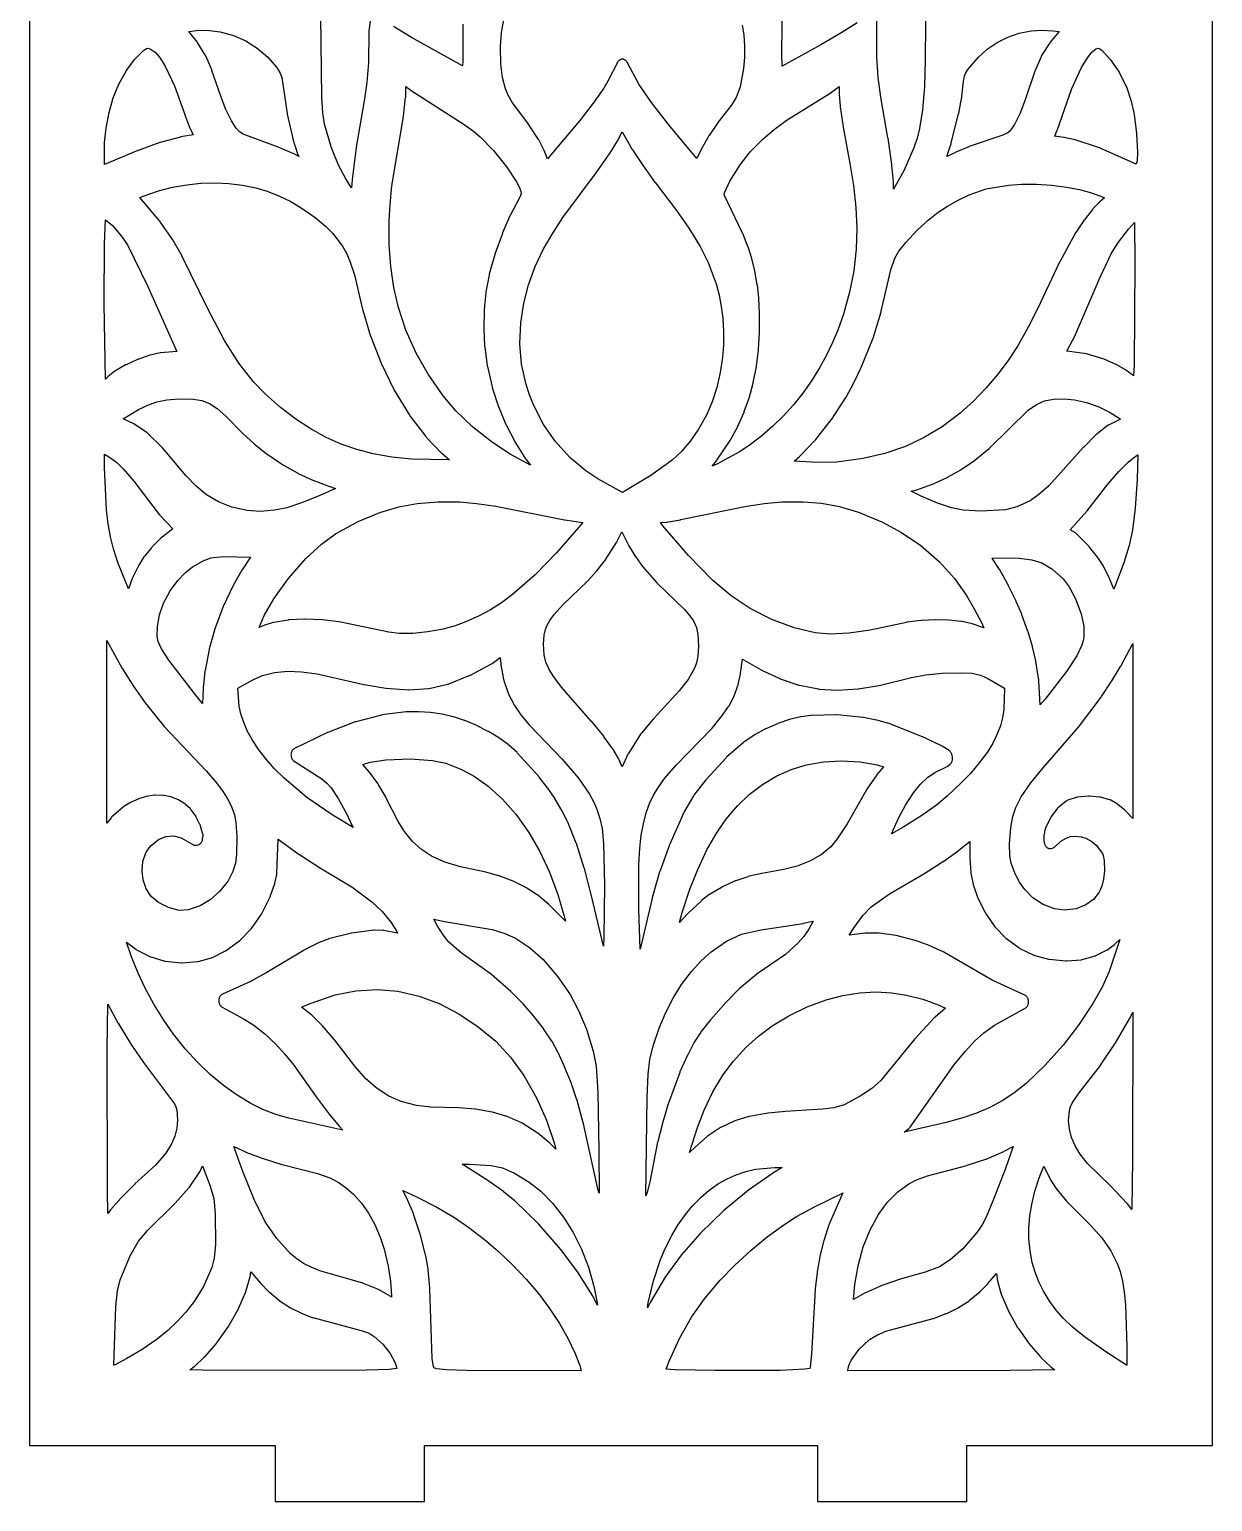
# Model space of a CAD drawing. Header units: millimetres. Extents: x 10 to 410, y 18 to 283.
# Drawn here: x 10 to 73.3, y 157 to 235.7 of the extents above; entities that cross this region are included whole.
import ezdxf

# ---------------------------------------------------------------- set-up
doc = ezdxf.new("R2010")
doc.units = ezdxf.units.MM
doc.layers.add('CUT', color=1, linetype='Continuous')

msp = doc.modelspace()

# ---------------------------------------------------------------- linework, layer by layer
at = {"layer": 'CUT'}
for points in [[(52.134, 157), (60.134, 157), (60.134, 160), (73.2679, 160), (73.2679, 280), (60.134, 280), (60.134, 283), (52.134, 283), (52.134, 280), (31.134, 280), (31.134, 283), (23.134, 283), (23.134, 280), (10, 280), (10, 160), (23.134, 160), (23.134, 157), (31.134, 157), (31.134, 160), (52.134, 160)], [(24.1339, 229.0887), (23.171, 229.497), (23.1586, 229.5019), (21.4229, 230.1363), (21.2262, 230.2642), (21.0473, 230.4617), (20.8015, 230.8409), (20.5004, 231.4577), (20.2435, 232.1196), (19.759, 233.5441), (19.747, 233.5754), (19.4259, 234.3184), (19.4135, 234.3445), (19.3995, 234.3693), (18.9889, 235.0344), (18.9627, 235.0715), (18.5188, 235.6227), (18.9269, 235.6772), (19.4881, 235.69), (20.2073, 235.6059), (20.9054, 235.4141), (21.5698, 235.1202), (22.1855, 234.7305), (22.74, 234.2504), (23.2065, 233.7162), (23.3853, 233.4408), (23.4878, 233.1608), (23.7797, 231.233), (23.786, 231.2002), (24.0808, 229.9086), (24.0909, 229.872), (24.3422, 229.0908), (24.3521, 229.063), (24.3998, 228.944), (24.1588, 229.0766)], [(65.064, 235.6237), (64.5891, 235.0514), (64.5637, 235.0166), (64.1248, 234.3361), (64.1086, 234.3084), (64.0944, 234.2789), (63.7772, 233.5441), (63.7649, 233.5117), (63.2667, 232.0336), (62.9754, 231.2666), (62.6829, 230.6551), (62.4337, 230.3026), (62.3144, 230.204), (62.0498, 230.0787), (60.2503, 229.473), (60.2318, 229.4661), (59.5329, 229.1702), (59.5177, 229.1632), (59.0575, 228.9338), (59.2892, 229.6434), (59.2974, 229.6718), (59.6882, 231.2163), (59.6938, 231.2414), (59.8326, 231.9634), (59.8376, 231.9956), (59.9545, 232.9764), (60.0111, 233.2481), (60.0631, 233.3867), (60.1835, 233.5901), (60.745, 234.2508), (61.2195, 234.6827), (61.7457, 235.0424), (62.3173, 235.3275), (62.9261, 235.5343), (63.5649, 235.6593), (64.1387, 235.6983), (64.7267, 235.67)], [(16.4597, 234.7076), (16.7142, 234.5287), (16.9584, 234.2521), (17.2654, 233.7775), (17.7617, 232.7218), (18.3021, 231.1824), (18.3078, 231.1669), (18.5855, 230.4652), (18.5974, 230.4379), (18.7617, 230.0973), (18.7622, 230.0963), (18.1032, 229.9877), (18.0781, 229.9822), (16.9972, 229.6879), (16.9769, 229.6815), (15.8139, 229.2589), (15.803, 229.2547), (14.0184, 228.5147), (14.0068, 228.6581), (14.0212, 229.6972), (14.0989, 230.465), (14.2568, 231.2967), (14.4854, 232.0804), (14.7813, 232.8076), (15.1871, 233.5445), (15.6131, 234.1261), (16.0964, 234.6096), (16.2608, 234.7247), (16.3102, 234.7429)], [(69.2617, 229.1809), (69.2313, 228.7133), (69.1816, 228.5243), (67.2974, 229.3739), (67.272, 229.3838), (65.8624, 229.85), (65.8344, 229.8575), (65.3337, 229.9615), (65.3136, 229.9648), (64.8194, 230.0257), (64.825, 230.0367), (64.9484, 230.3057), (64.9626, 230.3406), (65.7515, 232.5722), (66.2592, 233.6943), (66.5771, 234.2205), (66.8272, 234.5344), (67.0284, 234.7032), (67.1499, 234.7424), (67.2064, 234.7265), (67.3414, 234.6357), (67.8192, 234.1193), (68.2656, 233.4465), (68.6753, 232.6153), (68.9144, 231.9028), (69.0724, 231.1808), (69.2051, 230.1709)], [(35.6726, 213.0331), (34.6888, 213.6904), (33.689, 214.486), (32.8059, 215.3301), (32.118, 216.1423), (31.314, 217.3027), (30.6821, 218.4221), (30.1344, 219.6575), (29.7388, 220.8574), (29.4872, 221.9331), (29.3186, 223.0494), (29.2332, 224.2081), (29.2338, 225.5126), (29.2848, 226.3761), (29.3879, 227.3659), (30.003, 231.079), (30.0062, 231.1027), (30.1173, 232.0915), (30.12, 232.1309), (30.1349, 232.6931), (30.5921, 232.3554), (30.6078, 232.3446), (33.2467, 230.6494), (33.7392, 230.3018), (34.1055, 229.9923), (34.8103, 229.2664), (35.5329, 228.3641), (36.0383, 227.5899), (36.1977, 227.2806), (36.277, 227.0674), (36.2865, 226.9614), (36.2407, 226.8034), (35.7108, 225.7927), (35.6979, 225.766), (35.3028, 224.8547), (35.2931, 224.8301), (34.8936, 223.7213), (34.8846, 223.6932), (34.5858, 222.6436), (34.5759, 222.6013), (34.4136, 221.7088), (34.4085, 221.6727), (34.3147, 220.7375), (34.3125, 220.7019), (34.2914, 219.7672), (34.292, 219.7315), (34.3429, 218.8011), (34.3465, 218.764), (34.4848, 217.7495), (34.492, 217.7103), (34.7403, 216.6197), (34.7505, 216.5825), (35.0663, 215.6026), (35.0786, 215.5694), (35.4778, 214.6135), (35.4922, 214.5829), (35.974, 213.6556), (35.99, 213.6277), (36.529, 212.7736), (36.5483, 212.7456), (36.7873, 212.4354)], [(47.4912, 213.7798), (47.8751, 214.4949), (47.889, 214.5234), (48.216, 215.2689), (48.2274, 215.2976), (48.4708, 215.9865), (48.4801, 216.0162), (48.7011, 216.8219), (48.7085, 216.8536), (48.8737, 217.6926), (48.8788, 217.7236), (48.9886, 218.5969), (48.9914, 218.6266), (49.0461, 219.5351), (49.047, 219.5627), (49.0473, 220.514), (49.0467, 220.539), (49.0027, 221.3555), (49.0007, 221.3814), (48.9264, 222.0546), (48.9223, 222.0835), (48.7934, 222.8169), (48.7871, 222.847), (48.6339, 223.4664), (48.6261, 223.4939), (48.4329, 224.1013), (48.4233, 224.1284), (48.151, 224.8182), (48.1387, 224.8463), (47.1451, 226.8983), (47.1648, 226.9977), (47.4476, 227.621), (47.9996, 228.4983), (48.5473, 229.187), (49.2399, 229.8931), (49.8221, 230.3899), (50.4699, 230.8681), (52.6804, 232.2328), (52.6992, 232.2456), (53.2979, 232.6833), (53.2988, 232.3205), (53.3004, 232.2825), (53.3569, 231.6187), (53.3599, 231.5931), (53.5119, 230.5229), (53.5152, 230.503), (53.878, 228.5715), (54.0605, 227.3957), (54.1884, 226.2113), (54.242, 225.1109), (54.2162, 223.9871), (54.0905, 222.8251), (53.8619, 221.6796), (53.5265, 220.513), (53.2233, 219.6581), (52.9483, 218.9943), (52.6384, 218.3457), (52.2488, 217.6344), (51.8197, 216.948), (51.3533, 216.2893), (50.8524, 215.6619), (50.3198, 215.069), (49.7583, 214.5143), (49.1707, 214.0009), (48.5596, 213.532), (48.004, 213.1586), (46.7586, 212.4857), (46.5074, 212.3825), (46.7406, 212.6654), (46.7611, 212.693), (47.4715, 213.7472)], [(46.7605, 216.5868), (46.5115, 215.8261), (46.2016, 215.1042), (45.7864, 214.3501), (45.354, 213.7254), (44.8675, 213.1563), (44.3772, 212.7069), (43.232, 211.8728), (41.7069, 210.9756), (40.3904, 211.7044), (39.75, 212.1265), (38.9047, 212.8342), (38.1103, 213.708), (37.489, 214.6052), (36.9459, 215.6576), (36.732, 216.1988), (36.5544, 216.7535), (36.3207, 217.8295), (36.2249, 218.9246), (36.2723, 220.037), (36.4378, 221.0884), (36.6894, 222.0795), (37.0434, 223.0498), (37.4775, 223.9605), (37.9283, 224.7503), (38.5298, 225.6741), (40.3058, 228.0647), (40.3122, 228.0736), (41.0214, 229.0909), (41.0324, 229.1078), (41.431, 229.7511), (41.4469, 229.7794), (41.6877, 230.2526), (42.2384, 229.3219), (42.2477, 229.3069), (42.8206, 228.4349), (42.8294, 228.4222), (43.4655, 227.537), (43.4726, 227.5275), (44.6065, 226.0553), (45.2697, 225.0999), (45.8627, 224.1193), (46.291, 223.2672), (46.7229, 222.1259), (46.8818, 221.5312), (46.9991, 220.9223), (47.0759, 220.2988), (47.117, 219.5675), (47.1126, 218.8529), (47.0661, 218.2021), (46.9459, 217.38)], [(22.7158, 227.0796), (23.377, 226.8278), (23.9347, 226.5593), (24.5313, 226.2045), (25.2847, 225.6723), (25.8358, 225.2147), (26.2306, 224.8195), (26.7362, 224.1521), (26.9509, 223.7686), (27.1387, 223.3462), (27.3818, 222.614), (27.8171, 220.7525), (27.8239, 220.7268), (28.2257, 219.381), (28.2365, 219.3491), (28.8046, 217.8797), (28.8188, 217.8473), (29.4916, 216.4719), (29.5093, 216.4397), (30.3258, 215.1065), (30.3474, 215.0749), (31.1989, 213.9638), (31.2229, 213.9357), (32.0246, 213.0957), (32.0478, 213.0736), (32.4717, 212.7103), (30.4277, 212.7457), (29.3789, 212.8561), (28.38, 213.0381), (27.5064, 213.2689), (26.6674, 213.5625), (25.8591, 213.9204), (25.0048, 214.3869), (24.2449, 214.8849), (23.4329, 215.509), (22.617, 216.236), (21.9808, 216.8875), (21.1972, 217.8793), (20.4352, 219.1019), (19.5402, 220.7874), (18.1692, 223.589), (18.1591, 223.6084), (17.686, 224.4528), (17.6661, 224.4847), (16.9909, 225.45), (16.9716, 225.475), (15.9053, 226.7417), (16.0744, 226.8208), (16.8988, 227.1022), (17.6526, 227.2955), (18.4115, 227.4312), (19.1701, 227.5097), (19.9236, 227.5312), (20.6671, 227.496), (21.3962, 227.4044), (22.1064, 227.2569)], [(55.1109, 219.2267), (55.5396, 220.6379), (55.5474, 220.6671), (56.0576, 222.8815), (56.2786, 223.5042), (56.4922, 223.8731), (56.8696, 224.3475), (57.4894, 225.0216), (58.0561, 225.5409), (58.5934, 225.9568), (59.0919, 226.2874), (59.6202, 226.5887), (60.2587, 226.8968), (61.1653, 227.2105), (62.3576, 227.4129), (63.0461, 227.4594), (63.8515, 227.4618), (64.6637, 227.4112), (65.463, 227.3086), (66.1445, 227.1745), (66.7857, 227.0008), (67.3013, 226.8177), (67.4918, 226.7338), (67.2446, 226.5209), (67.225, 226.5024), (66.8702, 226.1408), (66.8465, 226.1139), (66.3945, 225.5431), (66.3765, 225.5182), (65.9562, 224.8832), (65.94, 224.8563), (65.0926, 223.313), (65.0812, 223.2907), (63.9239, 220.8258), (63.4124, 219.8076), (62.876, 218.8541), (62.3809, 218.0858), (61.807, 217.3137), (61.1694, 216.5656), (60.4892, 215.8569), (59.7714, 215.2081), (58.8169, 214.4875), (57.8168, 213.8858), (56.8446, 213.4313), (55.7437, 213.0515), (54.5852, 212.7845), (53.1518, 212.6), (52.1203, 212.571), (50.8894, 212.6515), (51.1874, 212.9024), (51.2118, 212.9253), (52.0346, 213.7808), (52.0572, 213.8069), (52.881, 214.8578), (52.9006, 214.8854), (53.653, 216.0548), (53.6664, 216.0774), (54.0786, 216.8271), (54.0877, 216.8446), (54.4674, 217.6247), (54.4792, 217.6511), (55.0985, 219.1916)], [(14.4376, 225.2421), (14.9105, 224.6972), (15.2396, 224.2114), (16.3265, 221.9971), (17.8836, 218.5131), (17.0168, 218.4399), (16.9823, 218.4344), (16.4563, 218.314), (16.4311, 218.3069), (15.798, 218.0915), (15.7742, 218.082), (15.1657, 217.8066), (15.1402, 217.7934), (14.6038, 217.4795), (14.5727, 217.4584), (14.2066, 217.1751), (14.1709, 217.1428), (14.0639, 217.0301), (14, 221.0584), (14.02, 224.2918), (14.0699, 225.5599)], [(67.5083, 218.083), (67.4786, 218.0941), (66.573, 218.374), (66.5337, 218.3829), (65.4803, 218.5308), (65.9343, 219.3993), (65.9474, 219.4267), (67.26, 222.4787), (67.8669, 223.7644), (68.2471, 224.3582), (68.7748, 225.0506), (69.0972, 225.4039), (69.1168, 223.2244), (69.0704, 217.7963), (69.044, 217.2085), (69.035, 217.2171), (69.0144, 217.2338), (68.633, 217.5146), (68.6051, 217.5328), (68.1405, 217.7983), (68.1167, 217.8104)], [(20.5021, 215.0521), (21.4044, 214.133), (21.4167, 214.1211), (22.0103, 213.5775), (22.0273, 213.563), (22.7269, 213.0091), (22.745, 212.996), (23.4832, 212.4969), (23.5024, 212.4852), (24.3547, 212.0026), (24.3741, 211.9925), (25.1814, 211.6168), (25.199, 211.6093), (25.9491, 211.3241), (25.9611, 211.3198), (26.3665, 211.188), (25.5332, 210.8183), (24.5974, 210.4428), (23.7604, 210.156), (23.1033, 210.0192), (22.3642, 209.9629), (21.6398, 210.0123), (20.8304, 210.1923), (20.11, 210.4656), (19.4747, 210.8413), (18.9153, 211.3104), (18.3813, 211.8701), (17.1159, 213.3504), (17.0956, 213.3722), (16.3309, 214.1191), (16.3109, 214.137), (16.2898, 214.1529), (15.5779, 214.6398), (15.539, 214.6622), (15.0078, 214.912), (15.8236, 215.4093), (16.3654, 215.6575), (16.8169, 215.811), (17.3475, 215.9278), (17.9815, 215.9851), (18.7463, 215.9659), (19.2173, 215.8875), (19.6222, 215.7316), (20.0301, 215.4666)], [(60.5487, 212.6982), (61.3185, 213.3278), (61.3394, 213.3464), (63.4082, 215.369), (63.8476, 215.6779), (64.2805, 215.866), (64.7665, 215.9618), (65.3382, 215.9836), (65.8782, 215.9319), (66.5331, 215.7831), (67.1877, 215.5515), (67.8013, 215.2524), (68.3319, 214.9044), (68.3383, 214.8985), (67.7348, 214.5924), (67.713, 214.5801), (67.6921, 214.5658), (67.0897, 214.112), (67.0561, 214.0826), (66.3771, 213.3994), (66.3665, 213.3882), (64.505, 211.3326), (63.9754, 210.855), (63.5068, 210.5325), (62.7995, 210.1959), (62.188, 210.0496), (60.9003, 209.9756), (59.927, 210.0255), (59.31, 210.1464), (58.5671, 210.3914), (57.6776, 210.7791), (57.1565, 211.0365), (57.4334, 211.1153), (57.4477, 211.1197), (58.2341, 211.3939), (58.2558, 211.4025), (59.0725, 211.7711), (59.0952, 211.7826), (59.8086, 212.1882), (59.8295, 212.2013), (60.5291, 212.6835)], [(16.1501, 207.5679), (16.122, 207.5284), (15.8458, 207.0821), (15.8286, 207.0513), (15.5096, 206.4124), (15.4914, 206.3701), (15.2913, 205.8241), (14.7193, 207.2222), (14.4869, 207.9518), (14.3296, 208.6006), (14.2108, 209.2877), (14.1245, 210.0452), (14.0094, 212.3016), (14.0078, 212.8802), (14.0206, 213.017), (14.3431, 212.8258), (14.6682, 212.5707), (15.013, 212.2389), (15.5799, 211.5787), (16.9404, 209.7848), (16.9658, 209.7549), (17.6649, 209.0239), (17.0041, 208.5039), (16.9754, 208.4783), (16.5404, 208.0402), (16.5193, 208.0169)], [(67.9842, 205.7937), (67.7821, 206.3282), (67.7653, 206.3668), (67.4329, 207.0306), (67.4102, 207.07), (67.1357, 207.4864), (67.1166, 207.5128), (66.6885, 208.0499), (66.6652, 208.0763), (65.979, 208.7746), (65.9566, 208.7952), (65.9328, 208.8133), (65.9077, 208.8287), (65.6555, 208.9648), (66.5528, 209.9724), (66.5683, 209.991), (67.6667, 211.4135), (68.26, 212.0991), (68.7596, 212.5913), (69.1286, 212.8939), (69.2679, 212.977), (69.2383, 211.657), (69.1375, 210.1251), (68.9813, 208.9533), (68.8024, 208.1393), (68.5226, 207.2099), (68.0867, 206.0303)], [(26.3704, 208.7509), (27.5814, 209.4242), (28.7285, 209.9044), (29.7531, 210.2047), (30.7365, 210.3858), (31.8458, 210.4776), (33.0212, 210.4633), (33.9056, 210.3889), (34.9324, 210.2457), (38.616, 209.5081), (38.6293, 209.5059), (39.5899, 209.3676), (38.1791, 207.7356), (37.0504, 206.5627), (35.8396, 205.5076), (35.2486, 205.0772), (34.6507, 204.6986), (34.0421, 204.3688), (33.3434, 204.0521), (32.7689, 203.8404), (32.1153, 203.6668), (31.3088, 203.52), (30.5034, 203.4363), (29.7778, 203.4263), (29.221, 203.4936), (26.5706, 204.0464), (26.5494, 204.0499), (25.6793, 204.1539), (25.6604, 204.1554), (24.7338, 204.1938), (24.7115, 204.1938), (23.8555, 204.1511), (23.828, 204.1482), (23.0717, 204.0245), (23.0409, 204.0174), (22.5865, 203.8828), (22.562, 203.8741), (22.2768, 203.7574), (22.5503, 204.383), (23.0601, 205.2791), (23.8313, 206.3574), (24.7763, 207.4374), (25.6096, 208.2105)], [(56.6339, 208.8394), (57.6628, 208.1292), (58.6615, 207.2571), (59.4673, 206.3664), (60.1082, 205.4571), (60.5241, 204.7482), (60.9257, 203.9779), (61.0311, 203.7388), (60.458, 203.9319), (60.4331, 203.939), (59.8592, 204.0692), (59.8324, 204.0737), (59.1864, 204.1474), (59.1646, 204.1488), (58.4623, 204.166), (58.4433, 204.1657), (57.7006, 204.1262), (57.683, 204.1246), (56.9155, 204.0285), (56.8947, 204.025), (54.9509, 203.612), (53.8427, 203.4472), (52.8191, 203.3902), (52.0133, 203.4708), (50.8877, 203.7389), (49.6941, 204.1801), (48.5414, 204.7686), (47.5271, 205.4383), (46.5261, 206.276), (45.2381, 207.5965), (43.8626, 209.1892), (43.7403, 209.358), (44.0446, 209.3852), (44.0639, 209.3877), (44.8233, 209.5163), (44.8319, 209.5179), (48.252, 210.2208), (49.2855, 210.3756), (50.2422, 210.4635), (51.3755, 210.4788), (52.3637, 210.395), (53.318, 210.2162), (54.3379, 209.9151), (55.6179, 209.3897)], [(45.2261, 200.9598), (44.7528, 200.3546), (43.366, 198.8612), (43.3551, 198.8488), (42.7089, 198.0809), (42.6799, 198.0411), (42.029, 197.0088), (42.006, 196.9669), (41.6937, 196.3034), (41.4926, 196.7423), (41.4764, 196.7739), (41.2459, 197.1769), (41.2265, 197.2074), (40.7423, 197.8914), (40.7271, 197.9115), (40.0511, 198.7356), (40.0436, 198.7444), (38.4569, 200.5514), (38.0397, 201.1029), (37.7959, 201.4971), (37.6156, 201.904), (37.5204, 202.2902), (37.4815, 202.8649), (37.5203, 203.3453), (37.5964, 203.6471), (37.6917, 203.883), (37.8251, 204.1265), (38.0555, 204.4518), (38.5152, 204.9608), (39.8502, 206.2315), (39.8687, 206.2505), (40.3254, 206.7613), (40.3399, 206.7787), (40.804, 207.372), (40.8243, 207.4009), (41.3924, 208.2938), (41.4158, 208.3362), (41.6703, 208.8738), (42.0336, 208.1456), (42.0519, 208.113), (42.394, 207.5666), (42.4077, 207.5462), (42.791, 207.016), (42.8103, 206.9918), (43.5482, 206.1406), (43.5685, 206.1192), (45.0278, 204.7125), (45.3173, 204.3817), (45.51, 204.1073), (45.6709, 203.7548), (45.7512, 203.3695), (45.7866, 202.7529), (45.7439, 202.2107), (45.6652, 201.8614), (45.5742, 201.6018)], [(18.8193, 200.2172), (17.4581, 201.9961), (17.0618, 202.6114), (16.8816, 203.0037), (16.8343, 203.272), (16.8452, 203.8035), (16.9581, 204.4273), (17.1731, 205.0453), (17.5291, 205.7173), (17.9312, 206.262), (18.3401, 206.6829), (18.7232, 206.9888), (19.283, 207.3182), (19.6932, 207.4806), (20.3549, 207.5538), (21.8261, 207.5125), (21.3687, 206.8325), (21.3545, 206.8096), (20.8864, 205.9935), (20.8714, 205.9649), (20.3763, 204.9106), (20.3632, 204.8793), (19.9501, 203.7718), (19.9394, 203.7392), (19.6183, 202.6094), (19.6097, 202.5731), (19.3905, 201.4518), (19.3847, 201.4132), (19.2872, 200.5072), (19.285, 200.4754), (19.2551, 199.6915)], [(66.3532, 203.0398), (66.2809, 202.7961), (66.0119, 202.2383), (65.4535, 201.3966), (64.3169, 199.9125), (64.0581, 199.6064), (63.9869, 200.8818), (63.9821, 200.927), (63.8265, 201.9246), (63.8199, 201.9582), (63.6432, 202.7104), (63.6367, 202.7352), (63.4061, 203.511), (63.3986, 203.5339), (63.0748, 204.4359), (63.0658, 204.4589), (62.7722, 205.1463), (62.7631, 205.1661), (62.3648, 205.9756), (62.3547, 205.9945), (61.8868, 206.8274), (61.8725, 206.8508), (61.4949, 207.4217), (61.4675, 207.458), (61.4641, 207.462), (61.6226, 207.4765), (62.926, 207.4599), (63.6043, 207.3742), (64.1379, 207.2063), (64.6796, 206.8847), (65.2861, 206.3498), (65.6044, 205.9213), (65.946, 205.2766), (66.2438, 204.4739), (66.384, 203.8188), (66.3903, 203.2709)], [(15.8369, 194.5871), (15.8053, 194.5752), (15.4387, 194.409), (15.4083, 194.3928), (15.0517, 194.174), (15.0308, 194.16), (15.0109, 194.1439), (14.4119, 193.6178), (14.39, 193.5968), (14.3699, 193.5734), (14.144, 193.2857), (14.144, 203.0615), (14.9642, 201.5655), (14.9759, 201.5456), (15.5846, 200.5781), (15.5953, 200.5621), (16.2282, 199.6644), (16.2427, 199.6452), (17.2028, 198.4615), (17.2198, 198.4421), (19.4585, 196.0755), (19.9998, 195.4434), (20.3624, 194.9612), (20.6334, 194.528), (20.8263, 194.1265), (20.9569, 193.7339), (21.038, 193.3274), (21.0931, 192.5713), (21.0773, 191.6281), (21.0174, 191.1455), (20.8776, 190.6955), (20.619, 190.2063), (20.1858, 189.6498), (19.6707, 189.1801), (19.1373, 188.854), (18.4909, 188.6577), (18.0114, 188.616), (17.4408, 188.7693), (16.9071, 189.0331), (16.5134, 189.368), (16.2404, 189.7705), (16.0748, 190.2514), (16.0203, 190.722), (16.0654, 191.2397), (16.2238, 191.6888), (16.3504, 191.9021), (16.5032, 192.0914), (16.9019, 192.4098), (17.288, 192.5655), (17.6968, 192.6005), (18.1094, 192.4997), (18.7421, 192.1371), (18.77, 192.1231), (18.7989, 192.1127), (18.8284, 192.1058), (18.8584, 192.1026), (18.8884, 192.1031), (18.9183, 192.1073), (19.0125, 192.1263), (19.0405, 192.1337), (19.0679, 192.1444), (19.0943, 192.1582), (19.1196, 192.175), (19.1435, 192.1947), (19.1657, 192.217), (19.1861, 192.2419), (19.2046, 192.2691), (19.2208, 192.2984), (19.2348, 192.3293), (19.2464, 192.3618), (19.2553, 192.3956), (19.2617, 192.4302), (19.2792, 192.5513), (19.2829, 192.5855), (19.284, 192.6199), (19.2825, 192.6543), (19.2785, 192.6882), (19.272, 192.7217), (19.263, 192.7544), (19.1249, 193.1893), (19.1143, 193.2189), (19.1017, 193.2471), (18.9061, 193.6449), (18.8894, 193.6752), (18.8705, 193.7035), (18.6518, 193.9983), (18.6323, 194.0223), (18.6112, 194.0439), (18.3539, 194.2843), (18.3329, 194.3022), (18.3107, 194.3179), (18.0204, 194.5042), (17.9974, 194.5176), (17.9735, 194.5284), (17.5895, 194.6807), (17.5673, 194.6885), (17.5448, 194.6939), (17.2017, 194.7618), (17.1601, 194.7665), (16.7291, 194.7773), (16.6868, 194.7746), (16.2441, 194.7087), (16.2078, 194.7005)], [(63.5499, 195.4331), (64.2094, 196.2403), (66.0799, 198.4045), (66.0936, 198.4212), (67.3201, 200.0321), (67.3339, 200.0518), (67.8548, 200.8391), (67.8638, 200.8536), (68.3521, 201.6695), (68.3619, 201.687), (68.9977, 202.887), (68.9977, 193.5282), (68.617, 193.9464), (68.582, 193.9794), (68.1978, 194.2914), (68.159, 194.318), (67.8244, 194.5099), (67.7947, 194.5248), (67.7637, 194.5355), (67.2745, 194.6721), (67.2517, 194.6775), (67.2285, 194.6806), (66.6854, 194.7265), (66.641, 194.7262), (66.0234, 194.6661), (65.9956, 194.6617), (65.9683, 194.6543), (65.5244, 194.5062), (65.4956, 194.4947), (65.4679, 194.4797), (65.4415, 194.4612), (65.0418, 194.1489), (65.0203, 194.1304), (65.0002, 194.1098), (64.9816, 194.087), (64.619, 193.6043), (64.5967, 193.5709), (64.5775, 193.5343), (64.3372, 193.0106), (64.3251, 192.9813), (64.3151, 192.9508), (64.3073, 192.9192), (64.2578, 192.682), (64.252, 192.6477), (64.2488, 192.6129), (64.2483, 192.5778), (64.2538, 192.3309), (64.2559, 192.2957), (64.2607, 192.2611), (64.268, 192.2272), (64.278, 192.1942), (64.2903, 192.1626), (64.307, 192.1244), (64.3226, 192.0928), (64.3405, 192.0634), (64.3606, 192.0361), (64.3829, 192.0116), (64.407, 191.9898), (64.4328, 191.9711), (64.4598, 191.9557), (64.4881, 191.9435), (64.517, 191.9348), (64.5466, 191.9298), (64.5764, 191.9284), (64.6063, 191.9306), (64.6357, 191.9364), (64.7102, 191.9558), (64.7415, 191.9661), (64.7717, 191.9806), (64.8004, 191.9989), (64.8275, 192.0208), (65.148, 192.3133), (65.4409, 192.489), (65.68, 192.5678), (65.9276, 192.5968), (66.252, 192.5616), (66.4998, 192.4785), (66.8128, 192.2971), (67.038, 192.1027), (67.3764, 191.6697), (67.4259, 191.5512), (67.4715, 191.2856), (67.4834, 190.741), (67.4426, 190.2962), (67.3482, 189.9153), (67.2053, 189.5961), (66.9051, 189.2092), (66.4937, 188.9123), (65.9705, 188.7054), (65.353, 188.6308), (64.809, 188.7005), (64.2115, 188.9252), (63.6596, 189.2946), (63.2267, 189.7358), (62.9517, 190.1266), (62.719, 190.5763), (62.502, 191.1447), (62.4245, 191.5444), (62.4138, 192.1859), (62.4727, 193.0579), (62.5812, 193.6494), (62.7441, 194.1299), (63.039, 194.6986)], [(23.9991, 196.8252), (24.0092, 196.7901), (24.0222, 196.7564), (24.0378, 196.7244), (24.0559, 196.6946), (24.0764, 196.667), (24.0989, 196.6422), (24.1233, 196.6203), (24.1494, 196.6014), (25.6318, 195.65), (25.9061, 195.4317), (26.1361, 195.1702), (26.5173, 194.6068), (26.961, 193.8051), (27.2661, 193.1446), (27.3058, 193.0445), (26.185, 193.7231), (24.8419, 194.6616), (23.6272, 195.6831), (23.1126, 196.1926), (22.6551, 196.7049), (22.2584, 197.2151), (21.9234, 197.7214), (21.65, 198.2217), (21.4379, 198.715), (21.3035, 199.1363), (21.2166, 199.5428), (21.1479, 200.5037), (21.9375, 200.957), (22.4697, 201.1869), (23.1052, 201.3474), (23.8184, 201.4088), (24.5492, 201.3779), (25.3841, 201.2637), (27.8893, 200.7015), (27.9025, 200.6989), (29.0532, 200.5053), (29.0762, 200.5027), (30.2623, 200.4163), (30.2947, 200.4161), (31.3364, 200.4783), (31.3776, 200.4843), (32.3501, 200.7102), (32.3881, 200.7223), (33.5207, 201.1794), (33.5461, 201.1912), (34.7019, 201.8044), (34.7388, 201.8277), (35.1716, 202.15), (35.2301, 201.6197), (35.236, 201.5815), (35.3553, 200.9769), (35.3616, 200.9492), (35.3698, 200.9223), (35.5837, 200.2845), (35.5946, 200.2556), (35.6075, 200.2278), (35.9188, 199.6191), (35.9422, 199.5795), (36.2488, 199.1248), (36.2684, 199.0984), (36.715, 198.552), (36.7333, 198.5314), (38.4923, 196.7043), (39.3606, 195.6942), (39.9565, 194.8279), (40.1806, 194.4029), (40.3582, 193.9747), (40.497, 193.5319), (40.6184, 192.9946), (40.6944, 192.2033), (40.7513, 189.9668), (40.7234, 187.1986), (40.6997, 186.6981), (40.0649, 189.3943), (40.062, 189.406), (39.6793, 190.8552), (39.6729, 190.8773), (39.2512, 192.1903), (39.2398, 192.2213), (38.783, 193.3362), (38.7702, 193.3645), (38.4833, 193.9359), (38.4715, 193.9579), (38.119, 194.5609), (38.1056, 194.5822), (37.7149, 195.1586), (37.7021, 195.1763), (37.2663, 195.7421), (37.2491, 195.7627), (36.0884, 197.0493), (36.0641, 197.0736), (35.6246, 197.4678), (35.6018, 197.4863), (35.1523, 197.8176), (35.1297, 197.8328), (34.5421, 198.1861), (34.5252, 198.1954), (33.9442, 198.4921), (33.9253, 198.5008), (33.2792, 198.7698), (33.2591, 198.7772), (32.6783, 198.9646), (32.6585, 198.97), (32.0694, 199.1087), (32.0493, 199.1126), (31.4503, 199.2024), (31.4302, 199.2045), (30.8195, 199.2455), (30.8, 199.246), (30.1756, 199.2377), (30.1481, 199.2358), (28.8515, 199.0718), (28.8192, 199.0655), (27.4465, 198.7037), (27.42, 198.6953), (25.9566, 198.1351), (25.9367, 198.1265), (24.1794, 197.2834), (24.1518, 197.2681), (24.1256, 197.2497), (24.1009, 197.228), (24.0782, 197.2034), (24.0577, 197.1761), (24.0393, 197.1465), (24.0235, 197.1146), (24.0103, 197.0811), (23.9998, 197.046), (23.9922, 197.0099), (23.9876, 196.9729), (23.986, 196.9357), (23.9874, 196.8984), (23.9917, 196.8614)], [(43.3962, 194.8167), (43.6353, 195.2167), (43.9588, 195.6686), (44.5582, 196.3657), (46.4836, 198.3504), (46.5006, 198.3693), (46.9976, 198.9658), (47.0166, 198.9908), (47.3892, 199.5285), (47.4132, 199.5681), (47.6816, 200.079), (47.6939, 200.1048), (47.7046, 200.1317), (47.889, 200.6475), (47.8975, 200.6741), (47.9044, 200.7015), (48.0246, 201.254), (48.0309, 201.2892), (48.1348, 202.052), (49.2617, 201.4199), (49.2794, 201.4107), (50.1219, 201.016), (50.1493, 201.0051), (51.1443, 200.6685), (51.177, 200.6598), (52.1891, 200.4621), (52.2209, 200.4581), (53.1869, 200.3972), (53.2165, 200.3971), (54.3152, 200.4609), (54.3409, 200.4637), (55.4191, 200.6409), (55.4389, 200.6449), (57.1661, 201.0737), (57.9267, 201.2219), (58.8032, 201.3159), (59.7713, 201.3333), (60.4211, 201.3007), (60.8636, 201.1968), (61.2448, 201.0184), (62.1466, 200.4994), (62.1058, 199.3698), (62.0367, 198.9249), (61.9212, 198.4857), (61.7216, 197.9682), (61.4938, 197.522), (61.2076, 197.0633), (60.7945, 196.5057), (60.3165, 195.9463), (59.8065, 195.417), (59.0929, 194.7461), (58.508, 194.254), (57.7134, 193.6929), (56.7555, 193.084), (56.1023, 192.7066), (56.4955, 193.5889), (56.8477, 194.2536), (57.2693, 194.9027), (57.6456, 195.364), (58.0256, 195.7259), (58.4081, 195.989), (59.0749, 196.3119), (59.0994, 196.3255), (59.1228, 196.3415), (59.1451, 196.3601), (59.2404, 196.4476), (59.2628, 196.4704), (59.2833, 196.4955), (59.3018, 196.5231), (59.3182, 196.5527), (59.332, 196.5841), (59.3435, 196.6169), (59.3524, 196.6511), (59.3585, 196.686), (59.362, 196.7216), (59.3627, 196.7573), (59.3607, 196.7931), (59.3558, 196.8284), (59.3413, 196.9104), (59.3337, 196.9456), (59.3234, 196.9796), (59.3104, 197.0123), (59.2948, 197.0432), (59.277, 197.0722), (59.257, 197.0989), (59.2349, 197.1229), (59.2111, 197.1444), (59.1857, 197.1627), (58.8086, 197.4064), (58.7786, 197.4233), (57.9565, 197.8209), (57.9387, 197.8286), (55.916, 198.6316), (55.889, 198.6407), (55.3215, 198.7963), (55.3032, 198.8006), (54.5985, 198.9381), (54.5752, 198.9415), (53.1852, 199.0779), (53.1555, 199.079), (51.8278, 199.0481), (51.8003, 199.0459), (51.2527, 198.9713), (51.2277, 198.9664), (50.7245, 198.8445), (50.7033, 198.8384), (50.0248, 198.6103), (50.0044, 198.6024), (49.3836, 198.3345), (49.3603, 198.3231), (48.7809, 198.0042), (48.757, 197.9895), (48.2021, 197.6087), (48.1743, 197.5872), (47.2819, 196.808), (47.2567, 196.7835), (46.1844, 195.6188), (46.1659, 195.597), (45.5347, 194.7853), (45.5066, 194.7435), (45.0126, 193.8888), (44.994, 193.8524), (44.2367, 192.1608), (44.2253, 192.1326), (43.7087, 190.707), (43.6989, 190.6768), (43.3075, 189.2839), (43.3029, 189.2665), (42.6549, 186.5407), (42.6541, 186.5534), (42.5796, 188.7067), (42.5815, 191.0513), (42.6351, 191.9446), (42.7155, 192.6438), (42.8462, 193.3424), (42.9999, 193.8953), (43.1651, 194.3374)], [(37.7737, 188.9426), (37.1815, 189.4271), (37.1563, 189.4457), (36.5988, 189.8112), (36.5726, 189.8265), (35.9014, 190.1695), (35.873, 190.1819), (35.061, 190.4842), (35.0369, 190.4918), (34.3282, 190.6791), (34.3144, 190.6823), (33.048, 190.9407), (32.2058, 191.1934), (31.501, 191.513), (30.9637, 191.8685), (30.4919, 192.3047), (30.0635, 192.8399), (29.7059, 193.4109), (29.0831, 194.6301), (29.0708, 194.6523), (28.64, 195.3753), (28.6237, 195.4003), (28.1913, 196.0089), (28.1697, 196.0365), (27.8348, 196.4203), (28.2211, 196.5459), (29.0599, 196.6806), (30.3782, 196.7269), (31.5584, 196.6405), (32.2604, 196.4901), (33.0656, 196.1765), (33.7778, 195.7895), (34.5237, 195.2626), (35.2888, 194.5748), (36.0023, 193.7736), (36.708, 192.7892), (37.2966, 191.7729), (37.816, 190.6634), (38.26, 189.4689), (38.6237, 188.192), (38.6591, 188.0368), (37.8, 188.9186)], [(46.3346, 189.4477), (45.9423, 189.1399), (45.9201, 189.1209), (45.2075, 188.4452), (45.1931, 188.4306), (44.767, 187.9728), (44.9123, 188.5015), (45.3216, 189.7579), (45.7343, 190.8081), (46.2277, 191.8502), (46.7187, 192.7087), (47.2479, 193.478), (47.8711, 194.2198), (48.4829, 194.8092), (49.1999, 195.3595), (49.9685, 195.8133), (50.7916, 196.1722), (51.5562, 196.4013), (52.4659, 196.5595), (53.4074, 196.6164), (54.4316, 196.5626), (55.3244, 196.4084), (55.6787, 196.296), (55.3397, 195.904), (55.3168, 195.8744), (54.7765, 195.0964), (54.7592, 195.0689), (53.7206, 193.2565), (53.2012, 192.44), (52.8506, 192.0105), (52.3641, 191.6145), (51.7597, 191.2706), (51.0488, 190.989), (50.3386, 190.7983), (49.1677, 190.5946), (49.1532, 190.5917), (48.4422, 190.424), (48.42, 190.4177), (47.7715, 190.2014), (47.7456, 190.1913), (47.0612, 189.8793), (47.0351, 189.8657), (46.366, 189.4691)], [(24.711, 186.5082), (24.6947, 186.4991), (22.6887, 185.2953), (21.7784, 184.7898), (20.3236, 184.1423), (20.2959, 184.128), (20.2695, 184.1105), (20.2446, 184.0897), (20.2215, 184.0659), (20.2004, 184.0396), (20.1816, 184.0106), (20.165, 183.9797), (20.1512, 183.9468), (20.1399, 183.9124), (20.1315, 183.8767), (20.126, 183.8403), (20.1235, 183.8032), (20.1238, 183.7661), (20.1273, 183.7292), (20.1335, 183.6929), (20.1427, 183.6576), (20.1546, 183.6235), (20.1692, 183.5911), (20.1864, 183.5606), (20.2059, 183.5323), (20.2275, 183.5066), (20.2512, 183.4838), (20.2765, 183.4638), (20.3034, 183.4472), (21.488, 182.7971), (21.9923, 182.4803), (22.5914, 182.0197), (23.1768, 181.4666), (23.6478, 180.944), (24.134, 180.3368), (25.3293, 178.6496), (25.3361, 178.6402), (26.0327, 177.7215), (26.0421, 177.7096), (26.5656, 177.0782), (26.5777, 177.0644), (26.7652, 176.8618), (23.867, 177.5059), (23.1709, 177.7033), (22.4806, 177.9739), (21.7945, 178.3153), (21.0475, 178.7694), (20.3832, 179.2471), (19.6704, 179.8415), (18.9835, 180.5012), (18.3276, 181.221), (17.7076, 181.9956), (17.1808, 182.7409), (16.6445, 183.6038), (16.2024, 184.4198), (15.8064, 185.2629), (15.4603, 186.1289), (15.1989, 186.9119), (15.6911, 186.5391), (15.7114, 186.5249), (15.7326, 186.5127), (16.3954, 186.1706), (16.4173, 186.1605), (16.4398, 186.1524), (17.2349, 185.911), (17.2576, 185.9053), (17.2807, 185.9016), (18.1068, 185.812), (18.1301, 185.8106), (18.1533, 185.8114), (18.9789, 185.8793), (19.0023, 185.8824), (19.0257, 185.8877), (19.7417, 186.0885), (19.7653, 186.0964), (19.7884, 186.1065), (20.4919, 186.4589), (20.5312, 186.4827), (21.254, 187.006), (21.275, 187.0226), (21.2948, 187.0413), (21.8462, 187.609), (21.8656, 187.6307), (21.8833, 187.6544), (22.4031, 188.4113), (22.4182, 188.4353), (22.4317, 188.4607), (22.8818, 189.3856), (22.898, 189.4238), (23.1122, 190.0063), (23.1225, 190.0379), (23.1303, 190.0704), (23.2258, 190.5416), (23.2315, 190.5775), (23.2344, 190.6139), (23.3082, 192.4308), (24.4315, 191.6159), (24.4448, 191.6068), (25.5659, 190.8848), (25.5731, 190.8802), (27.2375, 189.8768), (28.3163, 189.0751), (28.8621, 188.5573), (29.3499, 187.968), (29.6477, 187.4929), (29.6876, 187.4087), (28.9504, 187.5394), (28.9135, 187.5432), (28.4554, 187.5544), (28.4187, 187.5526), (27.2461, 187.4049), (27.217, 187.3996), (25.9954, 187.0958), (25.9659, 187.0864), (25.4869, 186.9039), (25.46, 186.892)], [(59.6002, 191.7563), (59.6141, 191.7668), (60.2868, 192.3072), (60.2921, 191.4332), (60.293, 191.4083), (60.3373, 190.6669), (60.3402, 190.6362), (60.3451, 190.606), (60.4631, 190.006), (60.4705, 189.9746), (60.4801, 189.944), (60.6993, 189.3261), (60.7178, 189.282), (61.0906, 188.5236), (61.1044, 188.4981), (61.1198, 188.474), (61.6297, 187.7411), (61.6467, 187.7185), (61.6652, 187.6979), (62.2026, 187.1426), (62.2221, 187.1242), (62.2428, 187.1077), (62.919, 186.6134), (62.9411, 186.5988), (62.964, 186.5865), (63.7146, 186.2279), (63.7361, 186.2188), (63.758, 186.2117), (64.4895, 186.0113), (64.5323, 186.0034), (65.4275, 185.9202), (65.4692, 185.92), (66.2574, 185.9817), (66.2809, 185.9846), (66.3042, 185.9898), (66.9368, 186.1644), (66.9611, 186.1722), (66.9845, 186.1827), (67.5692, 186.4754), (67.6082, 186.4991), (68.0242, 186.7992), (68.0529, 186.8228), (68.3132, 187.0636), (68.2825, 186.9557), (67.7434, 185.3535), (67.3801, 184.5532), (66.8698, 183.6339), (66.1021, 182.4719), (65.2796, 181.4112), (64.3069, 180.3307), (63.3016, 179.3677), (62.6371, 178.8383), (62.0192, 178.431), (61.3627, 178.0803), (60.6429, 177.7735), (59.9225, 177.5264), (59.0182, 177.2725), (56.7705, 176.7555), (57.0283, 176.958), (57.0519, 176.9785), (57.0737, 177.0016), (57.0937, 177.0273), (59.4382, 180.3377), (60.0369, 181.0752), (60.5457, 181.6183), (61.0442, 182.0677), (61.6087, 182.482), (63.25, 183.3893), (63.2766, 183.406), (63.3018, 183.4258), (63.3253, 183.4487), (63.3468, 183.4743), (63.3662, 183.5022), (63.3833, 183.5326), (63.3977, 183.5647), (63.4098, 183.5986), (63.4188, 183.6338), (63.4252, 183.6698), (63.4287, 183.7065), (63.4292, 183.7434), (63.4267, 183.7802), (63.4214, 183.8165), (63.4132, 183.8521), (63.4023, 183.8863), (63.3886, 183.9191), (63.3724, 183.9502), (63.3538, 183.9791), (63.333, 184.0054), (63.3102, 184.0292), (63.2856, 184.0503), (63.2595, 184.0681), (63.232, 184.0826), (61.4905, 184.884), (58.8891, 186.3836), (58.8659, 186.3955), (58.1764, 186.7102), (58.1581, 186.7177), (57.3877, 187.0021), (57.3633, 187.0099), (56.3576, 187.2709), (56.3275, 187.2767), (55.4409, 187.3937), (55.4109, 187.3957), (54.7204, 187.4016), (54.6866, 187.3996), (53.844, 187.2901), (54.0594, 187.6434), (54.5748, 188.3387), (55.0167, 188.8162), (55.9943, 189.5012), (57.8217, 190.5671), (57.8311, 190.5728), (58.8312, 191.2096), (58.8436, 191.2179)], [(35.7489, 184.2823), (34.7309, 185.1738), (34.7068, 185.1928), (33.0916, 186.3401), (32.4339, 186.9244), (32.1186, 187.3166), (31.8106, 187.8048), (31.6258, 188.1571), (32.2902, 188.0108), (32.3026, 188.0084), (34.7368, 187.6002), (35.4261, 187.3897), (35.9964, 187.1282), (36.7478, 186.6382), (37.4683, 185.9916), (38.2585, 185.0732), (38.9093, 184.1213), (39.3656, 183.2711), (39.7833, 182.2632), (40.145, 181.0925), (40.3039, 180.2835), (40.3959, 178.8984), (40.4549, 175.7799), (40.4629, 173.4992), (40.4011, 173.7235), (39.6657, 177.0426), (39.6609, 177.0617), (39.2703, 178.5143), (39.2616, 178.5428), (38.9877, 179.3387), (38.9797, 179.36), (38.6542, 180.1621), (38.6476, 180.1775), (38.2689, 181.0118), (38.2551, 181.0395), (37.9456, 181.6005), (37.9297, 181.6269), (37.4979, 182.2785), (37.4831, 182.2994), (36.9762, 182.9581), (36.9626, 182.9747), (36.3947, 183.6249), (36.3814, 183.6393), (35.7664, 184.2659)], [(45.2061, 180.9144), (44.7882, 179.9782), (44.7778, 179.9525), (44.1692, 178.3023), (44.1608, 178.277), (43.8506, 177.2422), (43.8459, 177.2254), (43.5963, 176.2535), (43.5908, 176.2294), (43.1682, 174.1014), (43.0266, 173.533), (42.9658, 173.3463), (43.0356, 178.6165), (43.0892, 179.868), (43.1792, 180.6465), (43.3552, 181.3754), (43.6689, 182.3166), (44.0067, 183.1183), (44.4403, 183.9562), (44.8748, 184.6503), (45.4048, 185.3539), (45.9156, 185.915), (46.4527, 186.4022), (47.2758, 186.9729), (48.076, 187.3402), (49.1306, 187.5767), (51.3668, 187.9233), (51.3863, 187.9271), (51.8916, 188.0473), (51.9047, 188.0511), (51.6728, 187.6128), (51.4054, 187.2272), (51.1077, 186.8754), (50.4247, 186.2592), (48.9153, 185.227), (48.8911, 185.2087), (47.9773, 184.4376), (47.9561, 184.418), (47.2724, 183.7256), (47.2607, 183.7131), (46.4365, 182.7884), (46.4239, 182.7734), (45.9195, 182.1378), (45.8994, 182.1099), (45.5521, 181.575), (45.534, 181.5436), (45.2169, 180.9365)], [(29.2157, 178.6845), (28.5968, 179.0859), (27.9971, 179.6136), (27.3933, 180.284), (26.3241, 181.6858), (26.3123, 181.7004), (25.6757, 182.4481), (25.6556, 182.4696), (25.1264, 182.9899), (25.0968, 183.0156), (24.54, 183.44), (25.0134, 183.6427), (26.3524, 184.1007), (27.4514, 184.3191), (28.621, 184.3879), (29.7004, 184.2982), (30.8486, 184.0369), (31.9088, 183.6393), (32.9594, 183.092), (33.9991, 182.3949), (34.9373, 181.6172), (35.7187, 180.7721), (36.4368, 179.7842), (37.1189, 178.5947), (37.6548, 177.3949), (38.079, 176.1329), (38.1489, 175.8413), (37.8398, 176.1495), (37.821, 176.1669), (37.1887, 176.7032), (37.1559, 176.7274), (36.3538, 177.2376), (36.3159, 177.2578), (35.5157, 177.6063), (35.4838, 177.6179), (34.7667, 177.8241), (34.74, 177.8303), (33.8615, 177.9821), (33.8395, 177.9849), (32.9618, 178.0566), (32.9485, 178.0574), (31.4455, 178.0983), (30.6945, 178.1871), (29.8784, 178.3942)], [(49.4794, 177.7698), (48.5079, 177.595), (48.4788, 177.5879), (47.7163, 177.3548), (47.6822, 177.3417), (46.9999, 177.024), (46.9636, 177.0035), (46.2652, 176.5402), (46.2349, 176.5172), (45.6109, 175.9781), (45.5949, 175.9632), (45.3053, 175.676), (45.728, 177.0102), (46.0831, 177.9412), (46.5508, 178.9128), (47.0853, 179.8023), (47.6343, 180.5457), (48.3041, 181.2859), (48.9823, 181.8982), (49.7259, 182.4503), (50.6155, 182.9865), (51.5879, 183.4539), (52.5995, 183.8347), (53.4989, 184.0745), (54.3938, 184.2167), (55.2853, 184.2613), (56.0919, 184.2175), (56.8968, 184.0932), (57.7829, 183.8629), (58.5881, 183.5683), (58.9901, 183.3869), (58.4315, 182.9128), (58.4041, 182.8863), (57.3622, 181.7637), (57.3489, 181.7485), (55.5061, 179.5093), (55.0449, 179.0916), (54.4184, 178.6776), (53.5592, 178.2239), (53.0183, 178.0573), (52.4168, 177.9811), (50.4376, 177.8647), (50.4279, 177.864), (49.499, 177.7725)], [(16.1066, 180.4778), (17.7493, 178.2656), (17.8269, 178.1121), (17.8765, 177.9439), (17.92, 177.3904), (17.881, 176.972), (17.7729, 176.5514), (17.5938, 176.1297), (17.2889, 175.633), (16.7356, 174.9886), (15.6413, 173.9913), (15.6305, 173.981), (14.8986, 173.2487), (14.8819, 173.2306), (14.3492, 172.6122), (14.335, 172.5945), (14.1999, 172.4154), (14.1669, 173.6546), (14.1615, 181.2099), (14.1968, 183.6077), (14.7338, 182.5996), (14.7459, 182.5784), (15.4647, 181.4125), (15.4747, 181.3971), (16.0988, 180.4887)], [(65.7245, 176.4684), (65.6098, 176.9169), (65.5716, 177.3581), (65.6155, 177.9076), (65.6741, 178.1084), (65.7814, 178.3363), (66.0823, 178.7914), (67.2688, 180.319), (67.2832, 180.3389), (68.0476, 181.475), (68.0613, 181.4969), (68.8218, 182.8149), (68.8355, 182.8408), (68.9968, 183.176), (68.9921, 175.355), (68.9544, 172.6229), (68.7121, 172.9253), (68.6944, 172.9458), (67.8172, 173.8783), (67.8071, 173.8885), (66.589, 175.0753), (66.1812, 175.5755), (65.9156, 176.0176)], [(26.5179, 174.0799), (26.9456, 173.7829), (27.3417, 173.4316), (27.7582, 172.9617), (28.1325, 172.4228), (28.4639, 171.8147), (28.7513, 171.1374), (28.9632, 170.4938), (29.1831, 169.587), (29.3109, 168.7726), (29.3626, 167.9956), (29.3567, 167.9251), (29.337, 167.9437), (29.3103, 167.9662), (29.2818, 167.985), (28.697, 168.3237), (28.6627, 168.3406), (27.8583, 168.6657), (27.8334, 168.6744), (25.5228, 169.3447), (25.0629, 169.529), (24.6639, 169.736), (24.3055, 169.9759), (23.9681, 170.2584), (23.2244, 171.0619), (22.6139, 171.9695), (22.0136, 173.1495), (21.4044, 174.6484), (20.9373, 175.9964), (21.5516, 175.702), (21.5714, 175.6936), (22.4788, 175.3458), (22.4951, 175.3401), (23.5047, 175.0283), (23.5175, 175.0248), (25.3967, 174.5501), (26.0627, 174.3192)], [(60.1332, 174.98), (60.1477, 174.9843), (61.1427, 175.3102), (61.1648, 175.3185), (62.1082, 175.7249), (62.129, 175.7349), (62.6069, 175.9909), (62.1926, 174.8145), (61.5786, 173.2018), (61.1606, 172.203), (60.943, 171.8044), (60.6547, 171.3875), (59.9054, 170.5251), (59.2392, 169.9273), (58.6657, 169.5602), (57.9022, 169.2686), (56.4366, 168.8545), (56.4211, 168.8497), (55.5234, 168.5332), (55.5031, 168.525), (54.7176, 168.1724), (54.6954, 168.1611), (54.0684, 167.8081), (54.1461, 168.6168), (54.3153, 169.6073), (54.591, 170.6201), (54.9538, 171.5394), (55.3975, 172.3535), (55.8628, 172.9878), (56.4423, 173.5689), (57.0206, 173.9966), (57.4279, 174.205), (58.0298, 174.4265)], [(17.9079, 166.6269), (17.3954, 166.1484), (16.8278, 165.6889), (16.0361, 165.1386), (15.2072, 164.6451), (14.5459, 164.2951), (14.5198, 164.2863), (14.5175, 164.3069), (14.6276, 167.4241), (14.7038, 168.2703), (14.8538, 168.8609), (15.392, 170.1409), (15.8288, 170.92), (16.3054, 171.5011), (17.7729, 172.9368), (17.7883, 172.953), (18.5298, 173.7838), (18.5585, 173.8208), (19.116, 174.6433), (19.1352, 174.6749), (19.1516, 174.7086), (19.258, 174.9574), (19.6692, 173.8756), (19.858, 173.2135), (19.9375, 172.4116), (19.9415, 170.7589), (19.8827, 170.0149), (19.7451, 169.5119), (19.3037, 168.5114), (18.8109, 167.7005), (18.3641, 167.1226)], [(35.9385, 174.5567), (36.7318, 174.0813), (37.3441, 173.5939), (37.9757, 172.9545), (38.5534, 172.2195), (39.0706, 171.3986), (39.5202, 170.5022), (39.895, 169.5411), (40.188, 168.5268), (40.376, 167.5336), (40.3791, 167.4987), (40.1295, 167.9929), (40.1112, 168.0253), (39.3271, 169.266), (39.3118, 169.2883), (38.4405, 170.4658), (38.4225, 170.488), (37.2214, 171.8602), (37.2018, 171.8809), (35.9704, 173.0634), (35.9518, 173.0799), (35.3553, 173.5682), (35.3421, 173.5784), (34.6396, 174.0912), (34.6237, 174.1021), (33.1345, 175.0457), (33.5064, 175.0493), (34.6879, 174.9813), (35.3003, 174.848)], [(43.0567, 167.3646), (43.0939, 167.6325), (43.3724, 168.8019), (43.7499, 169.9536), (43.991, 170.5276), (44.3448, 171.2222), (44.6771, 171.7792), (45.0851, 172.3619), (45.4623, 172.8192), (45.9211, 173.2883), (46.3418, 173.6469), (46.8505, 174.003), (47.3149, 174.264), (47.8004, 174.4793), (48.306, 174.6484), (48.8273, 174.7696), (49.865, 174.8721), (50.2492, 174.8593), (49.7473, 174.5615), (49.7296, 174.55), (48.4491, 173.6571), (48.4304, 173.6429), (47.1452, 172.5881), (47.126, 172.5709), (45.8787, 171.3633), (45.8596, 171.3431), (44.8655, 170.2046), (44.8465, 170.1806), (44.031, 169.0621), (44.0112, 169.032), (43.1941, 167.6463), (43.1788, 167.6175)], [(65.4585, 173.0743), (65.4771, 173.0538), (66.7417, 171.7767), (67.3421, 171.098), (67.8345, 170.4034), (68.1847, 169.7007), (68.322, 169.3047), (68.4506, 168.7861), (68.5461, 168.2029), (68.6131, 167.5421), (68.6927, 165.2708), (68.6779, 164.2978), (68.6709, 164.3012), (67.6072, 164.9729), (66.4208, 165.8088), (65.7355, 166.3664), (65.2974, 166.7931), (64.905, 167.2399), (64.5606, 167.7028), (64.2227, 168.2544), (63.9785, 168.7504), (63.7798, 169.262), (63.6272, 169.7866), (63.5079, 170.4065), (63.4483, 171.0452), (63.4453, 171.6157), (63.4991, 172.2908), (63.5962, 172.8921), (63.7666, 173.5996), (63.9999, 174.3212), (64.2523, 174.9356), (64.602, 174.2162), (64.6264, 174.173), (64.938, 173.6987), (64.9629, 173.6653)], [(30.529, 172.4055), (30.168, 173.2646), (30.1512, 173.2998), (29.9663, 173.6422), (30.6707, 173.3166), (31.7807, 172.7433), (32.7223, 172.1977), (33.4965, 171.6667), (34.3387, 171.0183), (35.0721, 170.3893), (35.8391, 169.66), (36.5567, 168.9008), (37.2182, 168.1198), (37.817, 167.3258), (38.3463, 166.5276), (38.7993, 165.7347), (39.1699, 164.9557), (39.4297, 164.2694), (39.5061, 164.0005), (33.3852, 164.0103), (32.3112, 164.0419), (31.7692, 164.1017), (31.6377, 164.156), (31.6085, 164.2088), (31.5407, 164.6447), (31.4036, 168.3975), (31.4023, 168.4196), (31.3192, 169.4024), (31.3144, 169.4401), (31.1951, 170.1452), (31.1874, 170.1814), (30.91, 171.2665), (30.901, 171.2968), (30.5402, 172.376)], [(46.6621, 164.0021), (44.5263, 164.0419), (44.0444, 164.0847), (44.1916, 164.4814), (44.7852, 165.7625), (45.4002, 166.8621), (46.0961, 167.8418), (46.9439, 168.8415), (47.706, 169.6291), (48.597, 170.4512), (49.4583, 171.1607), (50.34, 171.8064), (51.0233, 172.2471), (51.9729, 172.7592), (53.4728, 173.4961), (53.5016, 173.5077), (52.7688, 171.8321), (52.7548, 171.7951), (52.4902, 170.9922), (52.4809, 170.96), (52.275, 170.1241), (52.2687, 170.0939), (52.1274, 169.2845), (52.1239, 169.2596), (52.0189, 168.3698), (52.0166, 168.3426), (51.8152, 164.8842), (51.7444, 164.192), (51.726, 164.1167), (51.4621, 164.0771), (50.1532, 164.0174)], [(21.5753, 168.2377), (21.7858, 168.9573), (21.793, 168.9855), (21.7984, 169.0144), (21.8418, 169.2947), (22.36, 168.6862), (22.374, 168.6708), (22.7913, 168.238), (22.8162, 168.2147), (23.3834, 167.7403), (23.4133, 167.7182), (23.9624, 167.365), (23.989, 167.3499), (24.5165, 167.087), (24.5391, 167.077), (25.1212, 166.8514), (25.1484, 166.8424), (27.7386, 166.1572), (28.1753, 165.9985), (28.4381, 165.8357), (28.905, 165.4135), (29.2948, 164.915), (29.5603, 164.4182), (29.6312, 164.1954), (29.6416, 164.1202), (29.6027, 164.1084), (29.2381, 164.0668), (27.4066, 164.0124), (19.251, 164.0201), (18.5794, 164.0377), (18.8035, 164.2172), (18.8212, 164.2325), (19.3489, 164.7243), (19.372, 164.7481), (19.9982, 165.4625), (20.0204, 165.4907), (20.6407, 166.3642), (20.6615, 166.3969), (21.1805, 167.316), (21.1996, 167.3548), (21.558, 168.1894)], [(54.3682, 165.1428), (54.9316, 165.6644), (55.3455, 165.9255), (55.7952, 166.1178), (58.3187, 166.7918), (58.342, 166.7993), (59.027, 167.054), (59.0512, 167.0644), (59.6579, 167.3615), (59.6855, 167.377), (60.2294, 167.7247), (60.2592, 167.7467), (60.815, 168.2087), (60.8403, 168.2322), (61.2449, 168.6507), (61.2592, 168.6665), (61.7072, 169.1927), (61.7418, 168.9309), (61.7468, 168.901), (61.7537, 168.8715), (61.9507, 168.1498), (61.9587, 168.1238), (61.9682, 168.0985), (62.3139, 167.2649), (62.3339, 167.2234), (62.8435, 166.3079), (62.8644, 166.2746), (63.4218, 165.4812), (63.4438, 165.453), (64.0684, 164.7323), (64.092, 164.7078), (64.6254, 164.2072), (64.6441, 164.1908), (64.834, 164.0392), (62.4516, 164.0056), (53.7714, 164), (53.7759, 164.1269), (53.8364, 164.3271), (53.9559, 164.5735)]]:
    msp.add_lwpolyline(points, close=True, dxfattribs=at)
for points in [[(28.2243, 236.1742), (28.1546, 235.6689), (28.1516, 235.6412), (28.1503, 235.6134), (28.1236, 233.9753), (28.038, 232.9047), (27.9139, 232.0255), (27.4667, 229.4438), (27.4635, 229.422), (27.252, 227.7109), (27.2499, 227.6888), (27.2185, 227.2699), (26.912, 227.7435), (26.5215, 228.4838), (26.158, 229.4121), (25.7843, 230.6685), (25.6815, 231.2853), (25.6276, 232.107), (25.5652, 237.9336)], [(57.9275, 237.9995), (57.897, 234.109), (57.8561, 232.6623), (57.7619, 231.4341), (57.602, 230.4457), (57.4668, 229.9145), (57.2974, 229.4016), (56.7668, 228.1757), (56.2027, 227.1916), (56.2011, 227.5447), (56.1991, 227.5847), (56.1166, 228.4844), (56.1139, 228.507), (55.913, 229.9181), (55.9107, 229.9326), (55.529, 232.11), (55.3907, 233.1638), (55.3171, 234.2747), (55.3105, 236.273)], [(54.2556, 236.0901), (53.4449, 235.5652), (52.3217, 234.9125), (50.2516, 233.781), (50.2392, 234.445), (50.2711, 237.3969)], [(48.1159, 235.9637), (48.195, 235.4469), (48.2411, 234.8452), (48.2378, 234.244), (48.1859, 233.6406), (48.0045, 232.6663), (47.7893, 232.0967), (47.5222, 231.6712), (46.8801, 230.8458), (46.8669, 230.8278), (46.3434, 230.0608), (46.3297, 230.0392), (46.0041, 229.4847), (45.9901, 229.4586), (45.6855, 228.8365), (44.1836, 230.6266), (43.2589, 231.8257), (42.5859, 232.8127), (41.9599, 233.9796), (41.942, 234.0096), (41.9219, 234.0371), (41.8996, 234.0621), (41.8754, 234.0842), (41.8495, 234.1034), (41.8223, 234.1192), (41.7939, 234.1315), (41.7647, 234.1403), (41.7349, 234.1455), (41.7048, 234.147), (41.6748, 234.1449), (41.6451, 234.139), (41.616, 234.1295), (41.5878, 234.1165), (41.5607, 234.1), (41.5352, 234.0805), (41.5114, 234.0577), (41.4894, 234.0323), (41.4696, 234.0042), (41.4522, 233.9738), (40.9341, 232.9692), (40.7093, 232.5982), (40.1456, 231.7923), (39.4329, 230.8667), (37.7046, 228.8211), (37.5211, 229.27), (37.505, 229.3045), (37.2313, 229.8279), (37.2133, 229.8586), (36.7134, 230.6308), (36.6993, 230.651), (35.8332, 231.8091), (35.599, 232.2235), (35.4541, 232.5631), (35.2891, 233.17), (35.2021, 233.8824), (35.1827, 234.8078), (35.2438, 235.5766), (35.3871, 236.3603)], [(33.1804, 236.0177), (33.1812, 234.0731), (33.1633, 233.787), (30.4297, 235.3038), (29.4677, 235.9031)]]:
    msp.add_lwpolyline(points, dxfattribs=at)

doc.saveas('drawing.dxf')
